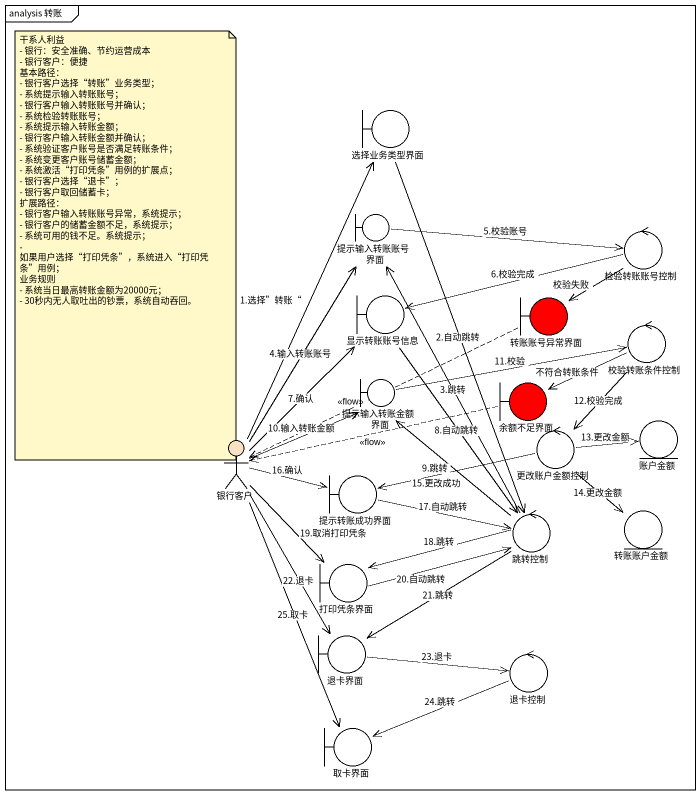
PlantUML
@startuml
mainframe analysis 转账
boundary 选择业务类型界面
boundary 提示输入转账账号界面
control 检验转账账号控制
boundary 显示转账账号信息
boundary 转账账号异常界面 #FF0000
control 校验转账条件控制
boundary 提示输入转账金额界面
boundary 余额不足界面 #FF0000
actor 银行客户 #F8E2C1
control 更改账户金额控制
entity 账户金额
boundary 提示转账成功界面
control 跳转控制
entity 转账账户金额
boundary 打印凭条界面
boundary 退卡界面
control 退卡控制
boundary 取卡界面
选择业务类型界面 --> 跳转控制 : 2.自动跳转
提示输入转账账号界面 -right-> 检验转账账号控制 : 5.校验账号
检验转账账号控制 -left-> 显示转账账号信息 : 6.校验完成
检验转账账号控制 --> 转账账号异常界面 : 校验失败
显示转账账号信息 --> 跳转控制 : 8.自动跳转
转账账号异常界面 .left.> 银行客户 : <<flow>>
校验转账条件控制 -left-> 余额不足界面 : 不符合转账条件
校验转账条件控制 --> 更改账户金额控制 : 12.校验完成
提示输入转账金额界面 -right-> 校验转账条件控制 : 11.校验
余额不足界面 .left.> 银行客户 : <<flow>>
银行客户 -up-> 选择业务类型界面 : 1.选择”转账“
银行客户 -up-> 提示输入转账账号界面 : 4.输入转账账号
银行客户 -up-> 显示转账账号信息 : 7.确认
银行客户 -right-> 提示输入转账金额界面 : 10.输入转账金额
银行客户 -right-> 提示转账成功界面 : 16.确认
银行客户 --> 打印凭条界面 : 19.取消打印凭条
银行客户 --> 退卡界面 : 22.退卡
银行客户 --> 取卡界面 : 25.取卡
更改账户金额控制 -right-> 账户金额 : 13.更改金额
更改账户金额控制 -left-> 提示转账成功界面 : 15.更改成功
更改账户金额控制 --> 转账账户金额 : 14.更改金额
提示转账成功界面 -right-> 跳转控制 : 17.自动跳转
跳转控制 -up-> 提示输入转账账号界面 : 3.跳转
跳转控制 -up-> 提示输入转账金额界面 : 9.跳转
跳转控制 -left-> 打印凭条界面 : 18.跳转
跳转控制 --> 退卡界面 : 21.跳转
打印凭条界面 -right-> 跳转控制 : 20.自动跳转
退卡界面 -right-> 退卡控制 : 23.退卡
退卡控制 -left-> 取卡界面 : 24.跳转
note as N1
  干系人利益
  - 银行：安全准确、节约运营成本
  - 银行客户：便捷
  基本路径：
  - 银行客户选择“转账”业务类型；
  - 系统提示输入转账账号；
  - 银行客户输入转账账号并确认；
  - 系统检验转账账号；
  - 系统提示输入转账金额；
  - 银行客户输入转账金额并确认；
  - 系统验证客户账号是否满足转账条件；
  - 系统变更客户账号储蓄金额；
  - 系统激活“打印凭条”用例的扩展点；
  - 银行客户选择“退卡”；
  - 银行客户取回储蓄卡；
  扩展路径：
  - 银行客户输入转账账号异常，系统提示；
  - 银行客户的储蓄金额不足，系统提示；
  - 系统可用的钱不足。系统提示；
  - 如果用户选择“打印凭条”，系统进入“打印凭条”用例；
  业务规则
  - 系统当日最高转账金额为20000元；
  - 30秒内无人取吐出的钞票，系统自动吞回。
end note
@enduml
